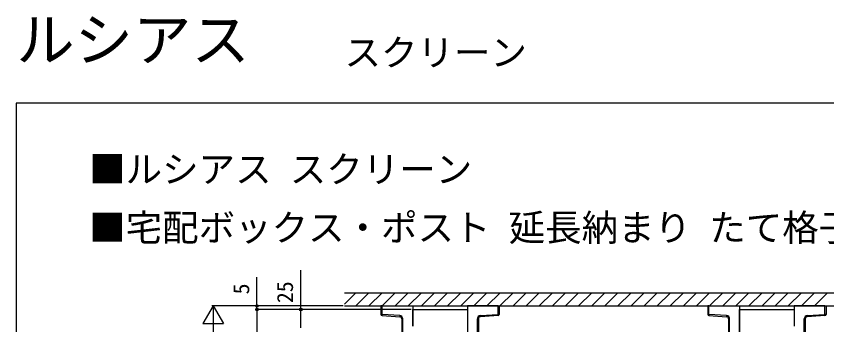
# Model space of a CAD drawing. Units: millimetres, scale not verified. Extents: x -875 to 875, y -1310 to 1300.
# Drawn here: x -875 to -319, y 1088 to 1300 of the extents above; entities that cross this region are included whole.
import ezdxf
from ezdxf.enums import TextEntityAlignment as Align

# ---------------------------------------------------------------- set-up
doc = ezdxf.new("R2010")
doc.units = ezdxf.units.MM
doc.header["$LTSCALE"] = 4
for name, color, linetype in [('0-1_USER1', 3, 'Continuous'), ('0-3_YKK_12', 2, 'Continuous'), ('0-4_YKK_13', 4, 'Continuous'), ('0-5_YKK_D', 6, 'Continuous'), ('0-6_YKK_ZWAK', 7, 'Continuous'), ('0-7_YSS_K', 3, 'Continuous')]:
    doc.layers.add(name, color=color, linetype=linetype)
doc.styles.add('ＭＳ ゴシック', font='')
doc.styles.get('ＭＳ ゴシック').set_extended_font_data('MS Gothic')

msp = doc.modelspace()

# ---------------------------------------------------------------- linework, layer by layer
at = {"layer": '0-3_YKK_12'}
for points in [[(-603.25, 1087.055), (-603.25, 1098.5), (-565.75, 1098.5), (-565.75, 1065.75)], [(-379.25, 1065.75), (-379.25, 1098.5), (-341.75, 1098.5), (-341.75, 1087.054)]]:
    msp.add_lwpolyline(points, dxfattribs=at)
at = {"layer": '0-4_YKK_13'}
for p, q in [((-625, 1101), (-625, 1095.077)), ((-624.296, 1101), (-625, 1101)), ((-624.296, 1101), (-603.25, 1101)), ((-624.296, 1095.077), (-624.296, 1101)), ((-603.25, 1101), (-603.25, 1087.055)), ((-565.75, 1101), (-565.75, 1076.749)), ((-544.704, 1101), (-565.75, 1101)), ((-544.704, 1101), (-544, 1101)), ((-544.704, 1095.077), (-544.704, 1101)), ((-544, 1101), (-544, 1095.077)), ((-401, 1101), (-401, 1095.077)), ((-400.296, 1101), (-401, 1101)), ((-400.296, 1101), (-379.25, 1101)), ((-400.296, 1095.077), (-400.296, 1101)), ((-379.25, 1101), (-379.25, 1076.749)), ((-341.75, 1101), (-341.75, 1087.054)), ((-320.704, 1101), (-341.75, 1101)), ((-320.704, 1101), (-320, 1101)), ((-320.704, 1095.077), (-320.704, 1101)), ((-320, 1101), (-320, 1095.077)), ((-625, 1095.077), (-624.296, 1095.077)), ((-612.158, 1094.335), (-624.296, 1095.077)), ((-556.842, 1094.335), (-544.704, 1095.077)), ((-544, 1095.077), (-544.704, 1095.077)), ((-401, 1095.077), (-400.296, 1095.077)), ((-388.158, 1094.335), (-400.296, 1095.077)), ((-332.842, 1094.335), (-320.704, 1095.077)), ((-320, 1095.077), (-320.704, 1095.077)), ((-624.296, 1094.328), (-612.158, 1093.586)), ((-610.75, 1092.089), (-610.75, 1077.164)), ((-610.046, 1092.089), (-610.75, 1092.089)), ((-610.046, 1077.164), (-610.046, 1092.089)), ((-558.954, 1077.164), (-558.954, 1092.089)), ((-558.954, 1092.089), (-558.25, 1092.089)), ((-558.25, 1092.089), (-558.25, 1077.164)), ((-544.704, 1094.328), (-556.842, 1093.586)), ((-400.296, 1094.328), (-388.158, 1093.586)), ((-386.75, 1092.089), (-386.75, 1077.164)), ((-386.046, 1092.089), (-386.75, 1092.089)), ((-386.046, 1077.164), (-386.046, 1092.089)), ((-334.954, 1077.164), (-334.954, 1092.089)), ((-334.954, 1092.089), (-334.25, 1092.089)), ((-334.25, 1092.089), (-334.25, 1077.164)), ((-320.704, 1094.328), (-332.842, 1093.586))]:
    msp.add_line(p, q, dxfattribs=at)
for centre, radius, start, end in [((-624.25, 1095.077), 0.75, 180, 266.5), ((-621.217, 1094.703), 3.102, 173.06854, 186.93146), ((-544.75, 1095.077), 0.75, 273.5, 0), ((-547.783, 1094.703), 3.102, 353.06854, 6.93146), ((-400.25, 1095.077), 0.75, 180, 266.5), ((-397.217, 1094.703), 3.102, 173.06854, 186.93146), ((-320.75, 1095.077), 0.75, 273.5, 0), ((-323.783, 1094.703), 3.102, 353.06854, 6.93146), ((-609.08, 1093.96), 3.102, 173.06854, 186.93146), ((-612.296, 1092.089), 2.25, 0, 86.5), ((-612.25, 1092.089), 1.5, 0, 86.5), ((-556.704, 1092.089), 2.25, 93.5, 180), ((-556.75, 1092.089), 1.5, 93.5, 180), ((-559.92, 1093.96), 3.102, 353.06854, 6.93146), ((-385.08, 1093.96), 3.102, 173.06854, 186.93146), ((-388.296, 1092.089), 2.25, 0, 86.5), ((-388.25, 1092.089), 1.5, 0, 86.5), ((-332.704, 1092.089), 2.25, 93.5, 180), ((-332.75, 1092.089), 1.5, 93.5, 180), ((-335.92, 1093.96), 3.102, 353.06854, 6.93146)]:
    msp.add_arc(centre, radius, start, end, dxfattribs=at)
at = {"layer": '0-5_YKK_D'}
for p, q in [((-710, 1101), (-710, 1120.693)), ((-740, 1101), (-747, 1088.876)), ((-651, 1101), (-741, 1101)), ((-740, 1101), (-733, 1088.876)), ((-740, 1101), (-740, 1076.751)), ((-651, 1101), (-711, 1101)), ((-710, 1098.5), (-710, 1101)), ((-604.25, 1098.5), (-711, 1098.5)), ((-604.25, 1098.5), (-711, 1098.5)), ((-710, 1098.5), (-710, 191)), ((-710, 1098.5), (-710, 1095)), ((-604.25, 1098.5), (-681, 1098.5)), ((-747, 1088.876), (-733, 1088.876))]:
    msp.add_line(p, q, dxfattribs=at)
msp.add_lwpolyline([(-680, 1086), (-680, 1098.5), (-680, 1125.602)], dxfattribs=at)
for centre in [(-710, 1101), (-710, 1098.5), (-710, 1098.5), (-680, 1098.5)]:
    msp.add_circle(centre, 0.875, dxfattribs=at)
at = {"layer": '0-6_YKK_ZWAK'}
for p, q in [((-875, 1240), (-875, -1310)), ((875, 1240), (-875, 1240))]:
    msp.add_line(p, q, dxfattribs=at)
at = {"layer": '0-7_YSS_K'}
for p, q in [((-650, 1110), (55, 1110)), ((-650, 1102.216), (-642.216, 1110)), ((-642.235, 1101), (-633.235, 1110)), ((-633.255, 1101), (-624.255, 1110)), ((-624.275, 1101), (-615.275, 1110)), ((-615.295, 1101), (-606.295, 1110)), ((-606.314, 1101), (-597.314, 1110)), ((-597.334, 1101), (-588.334, 1110)), ((-588.354, 1101), (-579.354, 1110)), ((-579.374, 1101), (-570.374, 1110)), ((-570.393, 1101), (-561.393, 1110)), ((-561.413, 1101), (-552.413, 1110)), ((-552.433, 1101), (-543.433, 1110)), ((-543.452, 1101), (-534.452, 1110)), ((-534.472, 1101), (-525.472, 1110)), ((-525.492, 1101), (-516.492, 1110)), ((-516.512, 1101), (-507.512, 1110)), ((-507.531, 1101), (-498.531, 1110)), ((-498.551, 1101), (-489.551, 1110)), ((-489.571, 1101), (-480.571, 1110)), ((-480.591, 1101), (-471.591, 1110)), ((-471.61, 1101), (-462.61, 1110)), ((-462.63, 1101), (-453.63, 1110)), ((-453.65, 1101), (-444.65, 1110)), ((-444.67, 1101), (-435.67, 1110)), ((-435.689, 1101), (-426.689, 1110)), ((-426.709, 1101), (-417.709, 1110)), ((-417.729, 1101), (-408.729, 1110)), ((-408.749, 1101), (-399.749, 1110)), ((-399.768, 1101), (-390.768, 1110)), ((-390.788, 1101), (-381.788, 1110)), ((-381.808, 1101), (-372.808, 1110)), ((-372.828, 1101), (-363.828, 1110)), ((-363.847, 1101), (-354.847, 1110)), ((-354.867, 1101), (-345.867, 1110)), ((-345.887, 1101), (-336.887, 1110)), ((-336.907, 1101), (-327.907, 1110)), ((-327.926, 1101), (-318.926, 1110)), ((-650, 1101), (55, 1101))]:
    msp.add_line(p, q, dxfattribs=at)

# ---------------------------------------------------------------- texts
at = {"layer": '0-1_USER1', "style": 'ＭＳ ゴシック'}
for s, height, p in [('ルシアス', 29.33, (-875, 1260)), ('スクリーン', 18.33, (-650, 1260)), ('■ルシアス スクリーン', 18.33, (-825, 1180)), ('■宅配ボックス・ポスト 延長納まり たて格子 ストライブ格子（25×25）', 18.33, (-825, 1140))]:
    msp.add_text(s, height=height, dxfattribs=at).set_placement(p, align=Align.BOTTOM_LEFT)
at = {"layer": '0-5_YKK_D', "style": 'ＭＳ ゴシック'}
for s, p in [('25', (-682, 1102.892)), ('5', (-712, 1108.892))]:
    msp.add_text(s, height=11, rotation=90, dxfattribs=at).set_placement(p, align=Align.BOTTOM_LEFT)

doc.saveas('drawing.dxf')
